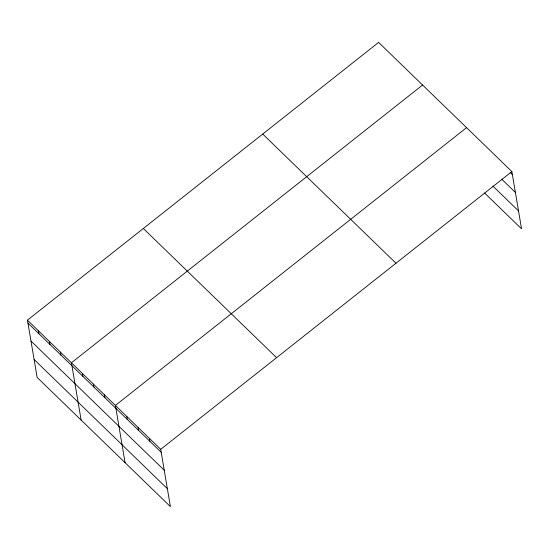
<?xml version="1.0" encoding="UTF-8"?>
<svg xmlns="http://www.w3.org/2000/svg" width="549" height="549" viewBox="0 0 549 549"><rect width="100%" height="100%" fill="white"/><g stroke="black" fill="none" stroke-linecap="round" stroke-linejoin="round"><path stroke-width="0.82" d="M27.45 320.149L160.706 449.336L170.396 506.61L37.14 377.431L27.45 320.149L378.604 42.39L511.86 171.569L521.55 228.851L484.589 193.015M422.579 85.02L71.425 362.786L81.115 420.06M466.554 127.649L115.4 405.416L125.09 462.69M160.706 449.336L511.86 171.569M510.577 172.811L512.368 174.548M501.683 179.173L515.394 192.466M492.885 186.077L518.517 210.926M262.724 134.052L395.98 263.232M143.33 228.487L276.586 357.674M27.951 323.128L161.207 452.307M30.984 341.046L164.24 470.232M34.107 359.506L167.363 488.692M149.383 438.356L149.884 441.327M138.053 427.376L138.554 430.347M126.73 416.396L127.231 419.367M104.406 394.758L104.907 397.73M93.412 384.101L93.913 387.072M82.419 373.444L82.92 376.415M60.431 352.129L60.932 355.1M49.437 341.471L49.938 344.443M38.444 330.814L38.945 333.785"/></g></svg>
